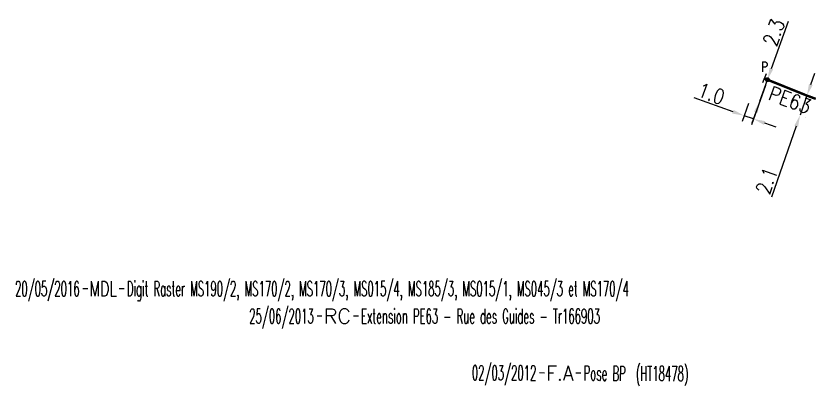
# Model space of a CAD drawing. Header units: millimetres. Extents: x 155997 to 157006, y 121209 to 122008.
# Drawn here: x 156918.8 to 157000.1, y 121260.1 to 121297.7 of the extents above; entities that cross this region are included whole.
import ezdxf
from ezdxf.enums import TextEntityAlignment as Align

# ---------------------------------------------------------------- set-up
doc = ezdxf.new("R2010")
doc.units = ezdxf.units.MM
doc.linetypes.add('L_25_PE', pattern=[2000, 1000, 1000])
doc.layers.get('0').update_dxf_attribs({"linetype": 'CONTINUOUS'})
for name, color, linetype in [('L_150', 1, 'CONTINUOUS'), ('L_300', 7, 'CONTINUOUS'), ('L_340', 7, 'CONTINUOUS'), ('L_910', 7, 'CONTINUOUS')]:
    doc.layers.add(name, color=color, linetype=linetype)
doc.styles.add('G_ROMANS', font='ROMANS.SHX', dxfattribs={"width": 0.75})
doc.styles.get("Standard").update_dxf_attribs({"font": 'romans.shx', "width": 0.85})
doc.dimstyles.get("Standard").update_dxf_attribs({"dimtxt": 1.5, "dimasz": 1.2, "dimexe": 0.625, "dimexo": 0.625, "dimgap": 0.25, "dimtad": 1, "dimdec": 1, "dimzin": 0, "dimdsep": 46, "dimtxsty": 'Standard', "dimcen": -0.5, "dimadec": 0, "dimazin": 0, "dimtfac": 1, "dimtdec": 1, "dimtmove": 0, "dimatfit": 3, "dimfxl": 0, "dimtolj": 1, "dimtzin": 0, "dimarcsym": 0})

# ---------------------------------------------------------------- blocks, each defined once
blk = doc.blocks.new('GIS_MODF')
at = {"color": 0, "linetype": 'Continuous', "flags": 128}
for points in [[(-2.176, -0.014), (-1.676, -0.014)], [(1.519, -0.014), (2.019, -0.014)]]:
    blk.add_lwpolyline(points, dxfattribs=at)
at = {"color": 0, "linetype": 'Continuous', "width": 0.5}
blk.add_attdef('DATE', text='', height=1.5, dxfattribs=at).set_placement((-2.502, -0.798), align=Align.RIGHT)
at = {"color": 0, "linetype": 'Continuous', "width": 1.771291}
blk.add_attdef('USER', text='', height=1.5, dxfattribs=at).set_placement((-1.507, -0.798), (1.276, -0.798), align=Align.FIT)
at = {"color": 0, "linetype": 'Continuous', "width": 0.5}
blk.add_attdef('DESC', (2.289, -0.798), '', height=1.5, dxfattribs=at)
blk = doc.blocks.new('*D1047')
at = {"layer": 'L_340', "color": 0, "linetype": 'Continuous', "lineweight": -2, "transparency": 16777216}
for p, q in [((156994.885, 121290.637), (156993.461, 121286.643)), ((156991.599, 121287.97), (156987.653, 121289.377)), ((156993.169, 121288.801), (156992.519, 121286.979)), ((156993.671, 121287.232), (156992.729, 121287.567)), ((156994.801, 121286.829), (156995.932, 121286.426))]:
    blk.add_line(p, q, dxfattribs=at)
at = {"layer": 'L_340', "color": 0, "linetype": 'Continuous', "transparency": 16777216}
for points in [[(156991.666, 121288.159), (156991.532, 121287.782), (156992.729, 121287.567)], [(156994.869, 121287.017), (156994.734, 121286.641), (156993.671, 121287.232)]]:
    blk.add_solid(points, dxfattribs=at)
at = {"layer": 'L_340', "color": 0, "linetype": 'Continuous', "transparency": 16777216, "insert": (156989.396, 121289.817), "char_height": 1.5, "attachment_point": 5, "rotation": 340.38427}
blk.add_mtext('\\A1;1.0', dxfattribs=at)
blk = doc.blocks.new('*D1048')
at = {"layer": 'L_340', "color": 0, "linetype": 'Continuous', "lineweight": -2, "transparency": 16777216}
for p, q in [((156995.497, 121292.356), (156997.219, 121297.186)), ((156994.322, 121289.059), (156995.095, 121291.226)), ((156993.92, 121287.929), (156993.517, 121286.798))]:
    blk.add_line(p, q, dxfattribs=at)
at = {"layer": 'L_340', "color": 0, "linetype": 'Continuous', "transparency": 16777216}
for points in [[(156995.309, 121292.423), (156995.686, 121292.289), (156995.095, 121291.226)], [(156993.731, 121287.996), (156994.108, 121287.862), (156994.322, 121289.059)]]:
    blk.add_solid(points, dxfattribs=at)
at = {"layer": 'L_340', "color": 0, "linetype": 'Continuous', "transparency": 16777216, "insert": (156995.744, 121296.028), "char_height": 1.5, "attachment_point": 5, "rotation": 70.38427}
blk.add_mtext('\\A1;2.3', dxfattribs=at)
blk = doc.blocks.new('*D1049')
at = {"layer": 'L_150', "color": 0, "linetype": 'Continuous', "lineweight": -2, "transparency": 16777216}
for p, q in [((156999.502, 121290.74), (156999.899, 121291.872)), ((156999.105, 121289.608), (156998.41, 121287.626)), ((156999.695, 121289.401), (156999.695, 121289.401)), ((156999, 121287.419), (156999, 121287.419)), ((156998.013, 121286.493), (156995.493, 121279.304))]:
    blk.add_line(p, q, dxfattribs=at)
at = {"layer": 'L_150', "color": 0, "linetype": 'Continuous', "transparency": 16777216}
for points in [[(156999.313, 121290.806), (156999.691, 121290.674), (156999.105, 121289.608)], [(156997.825, 121286.56), (156998.202, 121286.427), (156998.41, 121287.626)]]:
    blk.add_solid(points, dxfattribs=at)
at = {"layer": 'L_150', "color": 0, "linetype": 'Continuous', "transparency": 16777216, "insert": (156995.013, 121280.959), "char_height": 1.5, "attachment_point": 5, "rotation": 70.67912}
blk.add_mtext('\\A1;2.1', dxfattribs=at)
blk = doc.blocks.new('L_340_07')
at = {"color": 0, "linetype": 'Continuous', "const_width": 0.25, "flags": 128}
blk.add_lwpolyline([(0, 0), (0.35, 0)], dxfattribs=at)
at = {"color": 0, "linetype": 'Continuous', "flags": 128}
blk.add_lwpolyline([(0.35, -0.5), (0.35, 0.5)], dxfattribs=at)
at = {"color": 0, "linetype": 'Continuous', "width": 0.75, "flags": 3}
for tag, p in [('DEF_LEG', (0.723, -3.465)), ('DEF_COUP', (0.723, -5.965)), ('DEF_TYPE', (0.723, -8.465))]:
    blk.add_attdef(tag, text='', height=1.2, dxfattribs=at).set_placement(p, align=Align.MIDDLE)
blk = doc.blocks.new('L_300_12')
at = {"color": 0, "linetype": 'Continuous', "const_width": 0.248, "flags": 128}
blk.add_lwpolyline([(-0.126, 0, 1), (0.126, 0, 1)], format="xyb", close=True, dxfattribs=at)
at = {"linetype": 'Continuous', "style": 'G_ROMANS', "width": 0.75}
blk.add_attdef('P', text='', height=1, dxfattribs=at).set_placement((0, 1.331), align=Align.MIDDLE_CENTER)
at = {"color": 0, "linetype": 'Continuous', "width": 0.75, "flags": 3}
for tag, p in [('DEF_LEG', (0, -5)), ('DEF_COUP', (0, -7.5)), ('DEF_TYPE', (0, -10))]:
    blk.add_attdef(tag, text='', height=1.2, dxfattribs=at).set_placement(p, align=Align.MIDDLE)

msp = doc.modelspace()

# ---------------------------------------------------------------- linework, layer by layer
at = {"layer": 'L_150', "linetype": 'L_25_PE', "ltscale": 0.5, "const_width": 0.25, "flags": 128}
msp.add_lwpolyline([(156995.095, 121291.226), (156999.105, 121289.608), (157000, 121289.278)], dxfattribs=at)

# ---------------------------------------------------------------- block references
at = {"layer": 'L_300', "ltscale": 0.5}
ref = msp.add_blockref('L_300_12', (156995.095, 121291.226), dxfattribs=dict(at, rotation=12.1809929252777))
ref.add_attrib('P', 'P', dxfattribs={"layer": '0', "linetype": 'Continuous', "height": 1, "style": 'G_ROMANS', "width": 0.75}).set_placement((156994.814, 121292.527), align=Align.MIDDLE_CENTER)
at = {"layer": 'L_340', "rotation": 158.0288587275959}
msp.add_blockref('L_340_07', (156995.095, 121291.226), dxfattribs=at)
at = {"layer": 'L_910'}
ref = msp.add_blockref('GIS_MODF', (156927.759, 121270.035), dxfattribs=at)
ref.add_attrib('DATE', '20/05/2016', dxfattribs={"layer": '0', "color": 0, "linetype": 'Continuous', "height": 1.5, "width": 0.5}).set_placement((156925.257, 121269.236), align=Align.RIGHT)
ref.add_attrib('USER', 'MDL', dxfattribs={"layer": '0', "color": 0, "linetype": 'Continuous', "height": 1.5, "width": 0.638826}).set_placement((156926.252, 121269.236), (156929.035, 121269.236), align=Align.FIT)
ref.add_attrib('DESC', 'Digit Raster MS190/2, MS170/2, MS170/3, MS015/4, MS185/3, MS015/1, MS045/3 et MS170/4', (156930.048, 121269.236), dxfattribs={"layer": '0', "color": 0, "linetype": 'Continuous', "height": 1.5, "width": 0.5})
ref = msp.add_blockref('GIS_MODF', (156951.536, 121267.252), dxfattribs=at)
ref.add_attrib('DATE', '25/06/2013', dxfattribs={"layer": '0', "color": 0, "linetype": 'Continuous', "height": 1.5, "width": 0.5}).set_placement((156949.034, 121266.453), align=Align.RIGHT)
ref.add_attrib('USER', 'RC', dxfattribs={"layer": '0', "color": 0, "linetype": 'Continuous', "height": 1.5, "width": 0.99919}).set_placement((156950.029, 121266.453), (156952.812, 121266.453), align=Align.FIT)
ref.add_attrib('DESC', 'Extension PE63 - Rue des Guides - Tr166903', (156953.825, 121266.453), dxfattribs={"layer": '0', "color": 0, "linetype": 'Continuous', "height": 1.5, "width": 0.5})
ref = msp.add_blockref('GIS_MODF', (156974.137, 121261.459), dxfattribs=dict(at, rotation=359.7273058881928))
ref.add_attrib('DATE', '02/03/2012', dxfattribs={"layer": '0', "color": 0, "linetype": 'Continuous', "height": 1.5, "rotation": 359.72731, "width": 0.5}).set_placement((156971.631, 121260.672), align=Align.RIGHT)
ref.add_attrib('USER', 'F.A', dxfattribs={"layer": '0', "color": 0, "linetype": 'Continuous', "height": 1.5, "rotation": 359.72731, "width": 0.865965}).set_placement((156972.626, 121260.667), (156975.409, 121260.654), align=Align.FIT)
ref.add_attrib('DESC', 'Pose BP  (HT18478)', (156976.422, 121260.649), dxfattribs={"layer": '0', "color": 0, "linetype": 'Continuous', "height": 1.5, "rotation": 359.72731, "width": 0.5})

# ---------------------------------------------------------------- texts
at = {"layer": 'L_150', "linetype": 'Continuous', "width": 0.85}
msp.add_text('PE63', height=1.5, rotation=339.94889, dxfattribs=at).set_placement((156995.069, 121289.204))

# ---------------------------------------------------------------- dimensions: what is measured, and where the dimension line sits
at = {"layer": 'L_150', "linetype": 'Continuous'}
dim = msp.add_linear_dim(base=(156998.41, 121287.626), p1=(156999.105, 121289.608), p2=(156998.41, 121287.626), angle=70.67912, dimstyle='Standard', dxfattribs=at)
dim.commit()
dim.dimension.update_dxf_attribs({"geometry": '*D1049', "text_midpoint": (156995.957, 121280.628), "dimtype": 160})
at = {"layer": 'L_340', "linetype": 'Continuous'}
for base, p2, angle, picture, middle in [((156994.322, 121289.059), (156994.322, 121289.059), 70.38427, '*D1048', (156996.686, 121295.692)), ((156992.729, 121287.567), (156993.379, 121289.39), 340.38427, '*D1047', (156989.061, 121288.875))]:
    dim = msp.add_linear_dim(base=base, p1=(156995.095, 121291.226), p2=p2, angle=angle, dimstyle='Standard', dxfattribs=at)
    dim.commit()
    dim.dimension.update_dxf_attribs({"geometry": picture, "text_midpoint": middle, "dimtype": 160})

doc.saveas('drawing.dxf')
